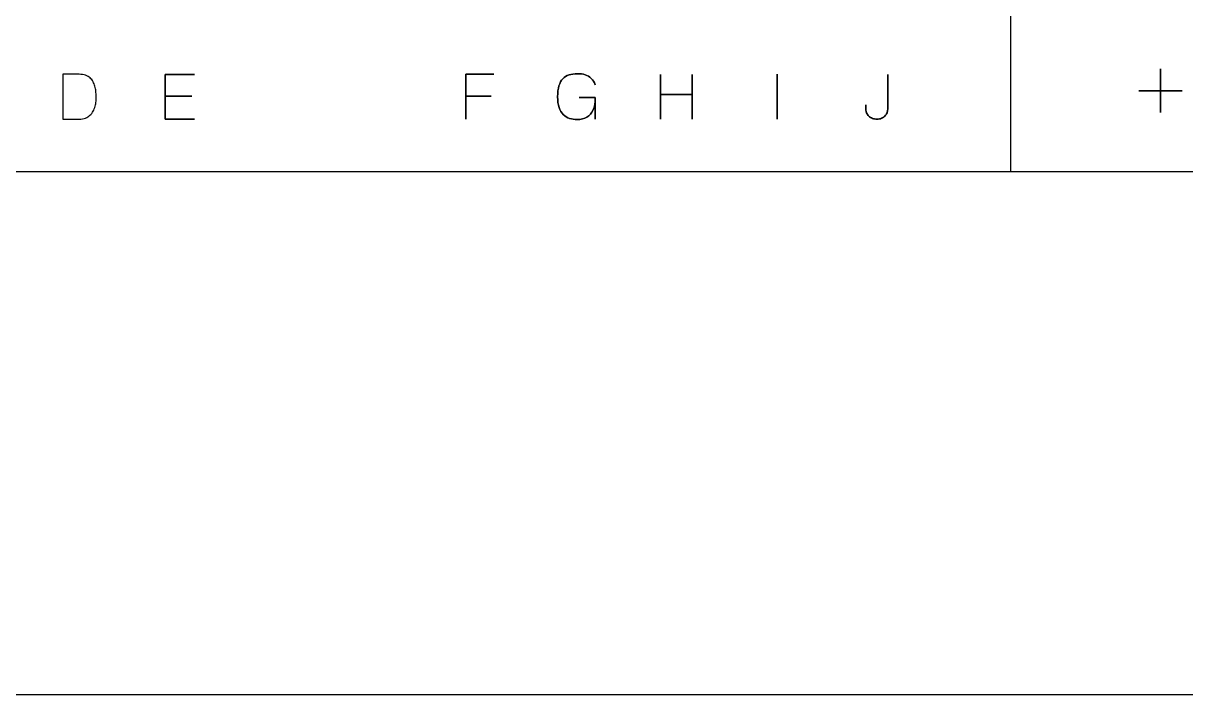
# Model space of a CAD drawing. Extents: x -1020 to 856, y -646 to 1108.
# Drawn here: x 360.38 to 389.91, y 665 to 682.06 of the extents above; entities that cross this region are included whole.
import ezdxf

# ---------------------------------------------------------------- set-up
doc = ezdxf.new("R2010")
doc.units = 0
doc.header["$MEASUREMENT"] = 0
doc.layers.add('LAYER_1', color=7, linetype='CONTINUOUS')

msp = doc.modelspace()

# ---------------------------------------------------------------- linework, layer by layer
at = {"layer": 'LAYER_1', "color": 250}
for points, knots in [([(581.5, 670), (581.5, 670), (581.5, 793), (581.5, 793), (581.5, 793), (581.5, 795.761), (579.261, 798), (576.5, 798), (576.5, 798), (576.5, 798), (333.5, 798), (333.5, 798), (333.5, 798), (330.739, 798), (328.5, 795.761), (328.5, 793), (328.5, 793), (328.5, 793), (328.5, 670), (328.5, 670), (328.5, 670), (328.5, 667.239), (330.739, 665), (333.5, 665), (333.5, 665), (333.5, 665), (576.5, 665), (576.5, 665), (576.5, 665), (579.261, 665), (581.5, 667.239), (581.5, 670)], [0, 0, 0, 0, 0.125, 0.125, 0.125, 0.125, 0.25, 0.25, 0.25, 0.25, 0.375, 0.375, 0.375, 0.375, 0.5, 0.5, 0.5, 0.5, 0.625, 0.625, 0.625, 0.625, 0.75, 0.75, 0.75, 0.75, 0.875, 0.875, 0.875, 0.875, 1, 1, 1, 1]), ([(350.5368, 762.11), (350.5368, 762.11), (385.4618, 762.11), (385.4618, 762.11), (385.4618, 762.11), (385.4618, 762.11), (385.4618, 678.29), (385.4618, 678.29), (385.4618, 678.29), (385.4618, 678.29), (350.5368, 678.29), (350.5368, 678.29), (350.5368, 678.29), (350.5368, 678.29), (350.5368, 762.11), (350.5368, 762.11)], [0, 0, 0, 0, 0.25, 0.25, 0.25, 0.25, 0.5, 0.5, 0.5, 0.5, 0.75, 0.75, 0.75, 0.75, 1, 1, 1, 1]), ([(385.4614, 762.11), (385.4614, 762.11), (394.3514, 762.11), (394.3514, 762.11), (394.3514, 762.11), (394.3514, 762.11), (394.3514, 678.29), (394.3514, 678.29), (394.3514, 678.29), (394.3514, 678.29), (385.4614, 678.29), (385.4614, 678.29), (385.4614, 678.29), (385.4614, 678.29), (385.4614, 762.11), (385.4614, 762.11)], [0, 0, 0, 0, 0.25, 0.25, 0.25, 0.25, 0.5, 0.5, 0.5, 0.5, 0.75, 0.75, 0.75, 0.75, 1, 1, 1, 1]), ([(361.388, 679.6196), (361.388, 679.6196), (361.388, 680.7621), (361.388, 680.7621), (361.388, 680.7621), (361.388, 680.7621), (361.8, 680.7621), (361.8, 680.7621), (361.8, 680.7621), (361.8625, 680.7618), (361.9166, 680.7536), (361.9623, 680.7375), (361.9623, 680.7375), (362.0077, 680.7214), (362.0463, 680.6992), (362.0774, 680.6712), (362.0774, 680.6712), (362.1089, 680.643), (362.1342, 680.6105), (362.154, 680.5741), (362.154, 680.5741), (362.1738, 680.5373), (362.1892, 680.4983), (362.2, 680.4568), (362.2, 680.4568), (362.2108, 680.4156), (362.2185, 680.3736), (362.2232, 680.3311), (362.2232, 680.3311), (362.228, 680.2886), (362.2311, 680.2474), (362.2325, 680.2075), (362.2325, 680.2075), (362.2343, 680.1676), (362.233, 680.1256), (362.2288, 680.0815), (362.2288, 680.0815), (362.2245, 680.0374), (362.2166, 679.9933), (362.2047, 679.9495), (362.2047, 679.9495), (362.1931, 679.9056), (362.1765, 679.8639), (362.1551, 679.8245), (362.1551, 679.8245), (362.134, 679.7849), (362.107, 679.7498), (362.0748, 679.7192), (362.0748, 679.7192), (362.0423, 679.6885), (362.0035, 679.6642), (361.9581, 679.6465), (361.9581, 679.6465), (361.9126, 679.6288), (361.8598, 679.6199), (361.8, 679.6196), (361.8, 679.6196), (361.8, 679.6196), (361.388, 679.6196), (361.388, 679.6196)], [0, 0, 0, 0, 0.0666667, 0.0666667, 0.0666667, 0.0666667, 0.1333333, 0.1333333, 0.1333333, 0.1333333, 0.2, 0.2, 0.2, 0.2, 0.2666667, 0.2666667, 0.2666667, 0.2666667, 0.3333333, 0.3333333, 0.3333333, 0.3333333, 0.4, 0.4, 0.4, 0.4, 0.4666667, 0.4666667, 0.4666667, 0.4666667, 0.5333333, 0.5333333, 0.5333333, 0.5333333, 0.6, 0.6, 0.6, 0.6, 0.6666667, 0.6666667, 0.6666667, 0.6666667, 0.7333333, 0.7333333, 0.7333333, 0.7333333, 0.8, 0.8, 0.8, 0.8, 0.8666667, 0.8666667, 0.8666667, 0.8666667, 0.9333333, 0.9333333, 0.9333333, 0.9333333, 1, 1, 1, 1]), ([(361.388, 679.6196), (361.388, 679.6196), (361.388, 680.7621), (361.388, 680.7621), (361.388, 680.7621), (361.388, 680.7621), (361.8, 680.7621), (361.8, 680.7621), (361.8, 680.7621), (361.8625, 680.7618), (361.9166, 680.7536), (361.9623, 680.7375), (361.9623, 680.7375), (362.0077, 680.7214), (362.0463, 680.6992), (362.0774, 680.6712), (362.0774, 680.6712), (362.1089, 680.643), (362.1342, 680.6105), (362.154, 680.5741), (362.154, 680.5741), (362.1738, 680.5373), (362.1892, 680.4983), (362.2, 680.4568), (362.2, 680.4568), (362.2108, 680.4156), (362.2185, 680.3736), (362.2232, 680.3311), (362.2232, 680.3311), (362.228, 680.2886), (362.2311, 680.2474), (362.2325, 680.2075), (362.2325, 680.2075), (362.2343, 680.1676), (362.233, 680.1256), (362.2288, 680.0815), (362.2288, 680.0815), (362.2245, 680.0374), (362.2166, 679.9933), (362.2047, 679.9495), (362.2047, 679.9495), (362.1931, 679.9056), (362.1765, 679.8639), (362.1551, 679.8245), (362.1551, 679.8245), (362.134, 679.7849), (362.107, 679.7498), (362.0748, 679.7192), (362.0748, 679.7192), (362.0423, 679.6885), (362.0035, 679.6642), (361.9581, 679.6465), (361.9581, 679.6465), (361.9126, 679.6288), (361.8598, 679.6199), (361.8, 679.6196), (361.8, 679.6196), (361.8, 679.6196), (361.388, 679.6196), (361.388, 679.6196)], [0, 0, 0, 0, 0.0666667, 0.0666667, 0.0666667, 0.0666667, 0.1333333, 0.1333333, 0.1333333, 0.1333333, 0.2, 0.2, 0.2, 0.2, 0.2666667, 0.2666667, 0.2666667, 0.2666667, 0.3333333, 0.3333333, 0.3333333, 0.3333333, 0.4, 0.4, 0.4, 0.4, 0.4666667, 0.4666667, 0.4666667, 0.4666667, 0.5333333, 0.5333333, 0.5333333, 0.5333333, 0.6, 0.6, 0.6, 0.6, 0.6666667, 0.6666667, 0.6666667, 0.6666667, 0.7333333, 0.7333333, 0.7333333, 0.7333333, 0.8, 0.8, 0.8, 0.8, 0.8666667, 0.8666667, 0.8666667, 0.8666667, 0.9333333, 0.9333333, 0.9333333, 0.9333333, 1, 1, 1, 1]), ([(364.7265, 679.6196), (364.7265, 679.6196), (363.9882, 679.6196), (363.9882, 679.6196), (363.9882, 679.6196), (363.9882, 679.6196), (363.9882, 680.7558), (363.9882, 680.7558), (363.9882, 680.7558), (363.9882, 680.7558), (364.7265, 680.7558), (364.7265, 680.7558), (364.7265, 680.7558), (364.7265, 680.7558), (363.9882, 680.7558), (363.9882, 680.7558), (363.9882, 680.7558), (363.9882, 680.7558), (363.9882, 679.6196), (363.9882, 679.6196), (363.9882, 679.6196), (363.9882, 679.6196), (364.7265, 679.6196), (364.7265, 679.6196)], [0, 0, 0, 0, 0.1666667, 0.1666667, 0.1666667, 0.1666667, 0.3333333, 0.3333333, 0.3333333, 0.3333333, 0.5, 0.5, 0.5, 0.5, 0.6666667, 0.6666667, 0.6666667, 0.6666667, 0.8333333, 0.8333333, 0.8333333, 0.8333333, 1, 1, 1, 1]), ([(371.624, 679.6196), (371.624, 679.6196), (371.624, 680.7621), (371.624, 680.7621), (371.624, 680.7621), (371.624, 680.7621), (372.3322, 680.7621), (372.3322, 680.7621), (372.3322, 680.7621), (372.3322, 680.7621), (371.624, 680.7621), (371.624, 680.7621), (371.624, 680.7621), (371.624, 680.7621), (371.624, 679.6196), (371.624, 679.6196)], [0, 0, 0, 0, 0.25, 0.25, 0.25, 0.25, 0.5, 0.5, 0.5, 0.5, 0.75, 0.75, 0.75, 0.75, 1, 1, 1, 1]), ([(374.5023, 680.1742), (374.5023, 680.1742), (374.9094, 680.1742), (374.9094, 680.1742), (374.9094, 680.1742), (374.9089, 680.0445), (374.8904, 679.9381), (374.8534, 679.8552), (374.8534, 679.8552), (374.8165, 679.772), (374.7642, 679.7107), (374.696, 679.6708), (374.696, 679.6708), (374.6279, 679.6312), (374.5472, 679.6114), (374.4532, 679.6117), (374.4532, 679.6117), (374.3827, 679.6114), (374.3172, 679.6212), (374.2567, 679.6415), (374.2567, 679.6415), (374.1962, 679.6616), (374.1431, 679.6943), (374.0977, 679.7395), (374.0977, 679.7395), (374.0523, 679.7847), (374.0167, 679.8443), (373.9914, 679.9186), (373.9914, 679.9186), (373.966, 679.9928), (373.9531, 680.0839), (373.9525, 680.1916), (373.9525, 680.1916), (373.9528, 680.2999), (373.9642, 680.3913), (373.9866, 680.4663), (373.9866, 680.4663), (374.0093, 680.541), (374.042, 680.6013), (374.0853, 680.6469), (374.0853, 680.6469), (374.1283, 680.6924), (374.1809, 680.7254), (374.2427, 680.746), (374.2427, 680.746), (374.3045, 680.7666), (374.3745, 680.7766), (374.4532, 680.7764), (374.4532, 680.7764), (374.5279, 680.7766), (374.5949, 680.7674), (374.6546, 680.7486), (374.6546, 680.7486), (374.7143, 680.7299), (374.7655, 680.6998), (374.8083, 680.6583), (374.8083, 680.6583), (374.8513, 680.6168), (374.8849, 680.5622), (374.9094, 680.4943), (374.9094, 680.4943), (374.8849, 680.5622), (374.8513, 680.6168), (374.8083, 680.6583), (374.8083, 680.6583), (374.7655, 680.6998), (374.7143, 680.7299), (374.6546, 680.7486), (374.6546, 680.7486), (374.5949, 680.7674), (374.5279, 680.7766), (374.4532, 680.7764), (374.4532, 680.7764), (374.3745, 680.7766), (374.3045, 680.7666), (374.2427, 680.746), (374.2427, 680.746), (374.1809, 680.7254), (374.1283, 680.6924), (374.0853, 680.6469), (374.0853, 680.6469), (374.042, 680.6013), (374.0093, 680.541), (373.9866, 680.4663), (373.9866, 680.4663), (373.9642, 680.3913), (373.9528, 680.2999), (373.9525, 680.1916), (373.9525, 680.1916), (373.9531, 680.0839), (373.966, 679.9928), (373.9914, 679.9186), (373.9914, 679.9186), (374.0167, 679.8443), (374.0523, 679.7847), (374.0977, 679.7395), (374.0977, 679.7395), (374.1431, 679.6943), (374.1962, 679.6616), (374.2567, 679.6415), (374.2567, 679.6415), (374.3172, 679.6212), (374.3827, 679.6114), (374.4532, 679.6117), (374.4532, 679.6117), (374.5472, 679.6114), (374.6279, 679.6312), (374.696, 679.6708), (374.696, 679.6708), (374.7642, 679.7107), (374.8165, 679.772), (374.8534, 679.8552), (374.8534, 679.8552), (374.8904, 679.9381), (374.9089, 680.0445), (374.9094, 680.1742), (374.9094, 680.1742), (374.9094, 680.1742), (374.5023, 680.1742), (374.5023, 680.1742)], [0, 0, 0, 0, 0.0333333, 0.0333333, 0.0333333, 0.0333333, 0.0666667, 0.0666667, 0.0666667, 0.0666667, 0.1, 0.1, 0.1, 0.1, 0.1333333, 0.1333333, 0.1333333, 0.1333333, 0.1666667, 0.1666667, 0.1666667, 0.1666667, 0.2, 0.2, 0.2, 0.2, 0.2333333, 0.2333333, 0.2333333, 0.2333333, 0.2666667, 0.2666667, 0.2666667, 0.2666667, 0.3, 0.3, 0.3, 0.3, 0.3333333, 0.3333333, 0.3333333, 0.3333333, 0.3666667, 0.3666667, 0.3666667, 0.3666667, 0.4, 0.4, 0.4, 0.4, 0.4333333, 0.4333333, 0.4333333, 0.4333333, 0.4666667, 0.4666667, 0.4666667, 0.4666667, 0.5, 0.5, 0.5, 0.5, 0.5333333, 0.5333333, 0.5333333, 0.5333333, 0.5666667, 0.5666667, 0.5666667, 0.5666667, 0.6, 0.6, 0.6, 0.6, 0.6333333, 0.6333333, 0.6333333, 0.6333333, 0.6666667, 0.6666667, 0.6666667, 0.6666667, 0.7, 0.7, 0.7, 0.7, 0.7333333, 0.7333333, 0.7333333, 0.7333333, 0.7666667, 0.7666667, 0.7666667, 0.7666667, 0.8, 0.8, 0.8, 0.8, 0.8333333, 0.8333333, 0.8333333, 0.8333333, 0.8666667, 0.8666667, 0.8666667, 0.8666667, 0.9, 0.9, 0.9, 0.9, 0.9333333, 0.9333333, 0.9333333, 0.9333333, 0.9666667, 0.9666667, 0.9666667, 0.9666667, 1, 1, 1, 1]), ([(376.563, 679.6196), (376.563, 679.6196), (376.563, 680.2519), (376.563, 680.2519), (376.563, 680.2519), (376.563, 680.2519), (377.3694, 680.2519), (377.3694, 680.2519), (377.3694, 680.2519), (377.3694, 680.2519), (377.3694, 679.6196), (377.3694, 679.6196), (377.3694, 679.6196), (377.3694, 679.6196), (377.3694, 680.7605), (377.3694, 680.7605), (377.3694, 680.7605), (377.3694, 680.7605), (377.3694, 680.2519), (377.3694, 680.2519), (377.3694, 680.2519), (377.3694, 680.2519), (376.563, 680.2519), (376.563, 680.2519), (376.563, 680.2519), (376.563, 680.2519), (376.563, 680.7605), (376.563, 680.7605), (376.563, 680.7605), (376.563, 680.7605), (376.563, 679.6196), (376.563, 679.6196)], [0, 0, 0, 0, 0.125, 0.125, 0.125, 0.125, 0.25, 0.25, 0.25, 0.25, 0.375, 0.375, 0.375, 0.375, 0.5, 0.5, 0.5, 0.5, 0.625, 0.625, 0.625, 0.625, 0.75, 0.75, 0.75, 0.75, 0.875, 0.875, 0.875, 0.875, 1, 1, 1, 1]), ([(379.5269, 679.6196), (379.5269, 679.6196), (379.5269, 680.7621), (379.5269, 680.7621), (379.5269, 680.7621), (379.5269, 680.7621), (379.5269, 679.6196), (379.5269, 679.6196)], [0, 0, 0, 0, 0.5, 0.5, 0.5, 0.5, 1, 1, 1, 1]), ([(382.3394, 680.7558), (382.3394, 680.7558), (382.3378, 679.8684), (382.3378, 679.8684), (382.3378, 679.8684), (382.3378, 679.8396), (382.3318, 679.8105), (382.3202, 679.7818), (382.3202, 679.7818), (382.3083, 679.7527), (382.2908, 679.7263), (382.2679, 679.702), (382.2679, 679.702), (382.2446, 679.678), (382.2164, 679.6584), (382.1828, 679.6439), (382.1828, 679.6439), (382.149, 679.6291), (382.1105, 679.6217), (382.0669, 679.6212), (382.0669, 679.6212), (382.0233, 679.6212), (381.984, 679.6283), (381.9491, 679.6423), (381.9491, 679.6423), (381.9142, 679.6566), (381.8844, 679.6756), (381.8599, 679.6996), (381.8599, 679.6996), (381.8351, 679.7237), (381.8163, 679.7501), (381.8031, 679.7794), (381.8031, 679.7794), (381.7899, 679.8087), (381.7833, 679.8383), (381.7833, 679.8684), (381.7833, 679.8684), (381.7833, 679.8684), (381.7833, 679.9856), (381.7833, 679.9856), (381.7833, 679.9856), (381.7833, 679.9856), (381.7833, 679.8684), (381.7833, 679.8684), (381.7833, 679.8684), (381.7833, 679.8383), (381.7899, 679.8087), (381.8031, 679.7794), (381.8031, 679.7794), (381.8163, 679.7501), (381.8351, 679.7237), (381.8599, 679.6996), (381.8599, 679.6996), (381.8844, 679.6756), (381.9142, 679.6566), (381.9491, 679.6423), (381.9491, 679.6423), (381.984, 679.6283), (382.0233, 679.6212), (382.0669, 679.6212), (382.0669, 679.6212), (382.1105, 679.6217), (382.149, 679.6291), (382.1828, 679.6439), (382.1828, 679.6439), (382.2164, 679.6584), (382.2446, 679.678), (382.2679, 679.702), (382.2679, 679.702), (382.2908, 679.7263), (382.3083, 679.7527), (382.3202, 679.7818), (382.3202, 679.7818), (382.3318, 679.8105), (382.3378, 679.8396), (382.3378, 679.8684), (382.3378, 679.8684), (382.3378, 679.8684), (382.3394, 680.7558), (382.3394, 680.7558)], [0, 0, 0, 0, 0.05, 0.05, 0.05, 0.05, 0.1, 0.1, 0.1, 0.1, 0.15, 0.15, 0.15, 0.15, 0.2, 0.2, 0.2, 0.2, 0.25, 0.25, 0.25, 0.25, 0.3, 0.3, 0.3, 0.3, 0.35, 0.35, 0.35, 0.35, 0.4, 0.4, 0.4, 0.4, 0.45, 0.45, 0.45, 0.45, 0.5, 0.5, 0.5, 0.5, 0.55, 0.55, 0.55, 0.55, 0.6, 0.6, 0.6, 0.6, 0.65, 0.65, 0.65, 0.65, 0.7, 0.7, 0.7, 0.7, 0.75, 0.75, 0.75, 0.75, 0.8, 0.8, 0.8, 0.8, 0.85, 0.85, 0.85, 0.85, 0.9, 0.9, 0.9, 0.9, 0.95, 0.95, 0.95, 0.95, 1, 1, 1, 1]), ([(389.2676, 679.793), (389.2676, 679.793), (389.2676, 680.345), (389.2676, 680.345), (389.2676, 680.345), (389.2676, 680.345), (388.7174, 680.345), (388.7174, 680.345), (388.7174, 680.345), (388.7174, 680.345), (389.2676, 680.345), (389.2676, 680.345), (389.2676, 680.345), (389.2676, 680.345), (389.2676, 680.8969), (389.2676, 680.8969), (389.2676, 680.8969), (389.2676, 680.8969), (389.2676, 680.345), (389.2676, 680.345), (389.2676, 680.345), (389.2676, 680.345), (389.8179, 680.345), (389.8179, 680.345), (389.8179, 680.345), (389.8179, 680.345), (389.2676, 680.345), (389.2676, 680.345), (389.2676, 680.345), (389.2676, 680.345), (389.2676, 679.793), (389.2676, 679.793)], [0, 0, 0, 0, 0.125, 0.125, 0.125, 0.125, 0.25, 0.25, 0.25, 0.25, 0.375, 0.375, 0.375, 0.375, 0.5, 0.5, 0.5, 0.5, 0.625, 0.625, 0.625, 0.625, 0.75, 0.75, 0.75, 0.75, 0.875, 0.875, 0.875, 0.875, 1, 1, 1, 1]), ([(364.6631, 680.2043), (364.6631, 680.2043), (363.9882, 680.2043), (363.9882, 680.2043), (363.9882, 680.2043), (363.9882, 680.2043), (364.6631, 680.2043), (364.6631, 680.2043)], [0, 0, 0, 0, 0.5, 0.5, 0.5, 0.5, 1, 1, 1, 1]), ([(372.2672, 680.2075), (372.2672, 680.2075), (371.624, 680.2075), (371.624, 680.2075), (371.624, 680.2075), (371.624, 680.2075), (372.2672, 680.2075), (372.2672, 680.2075)], [0, 0, 0, 0, 0.5, 0.5, 0.5, 0.5, 1, 1, 1, 1]), ([(374.9094, 679.6196), (374.9094, 679.6196), (374.9094, 680.1742), (374.9094, 680.1742), (374.9094, 680.1742), (374.9094, 680.1742), (374.9094, 679.6196), (374.9094, 679.6196)], [0, 0, 0, 0, 0.5, 0.5, 0.5, 0.5, 1, 1, 1, 1])]:
    msp.add_open_spline(points, degree=3, knots=knots, dxfattribs=at)

doc.saveas('drawing.dxf')
